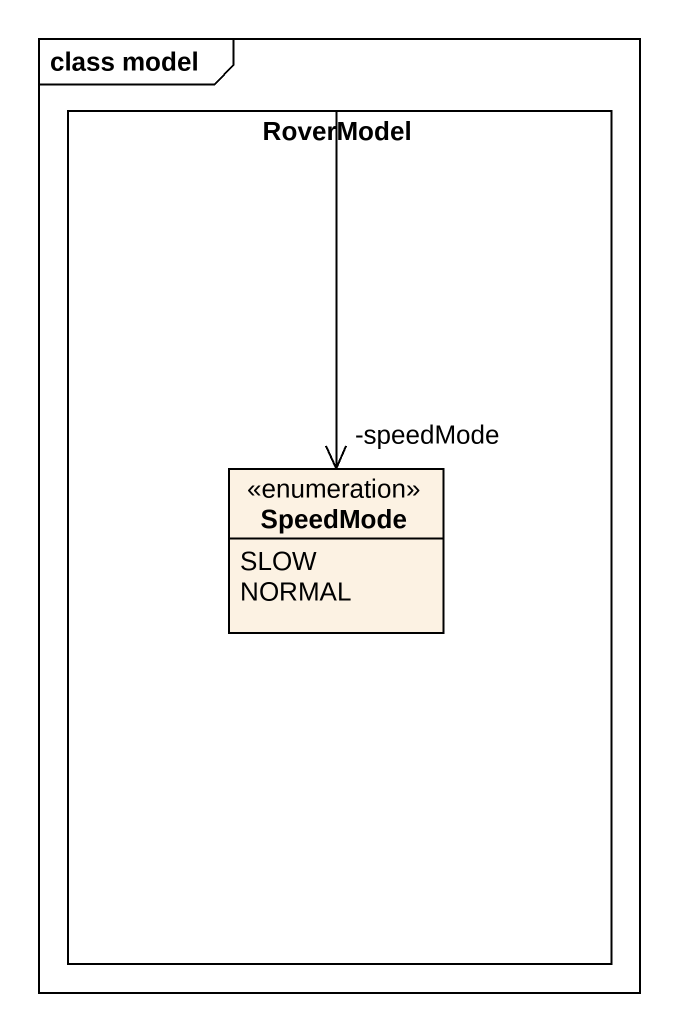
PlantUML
@startuml
mainframe class model
hide circle
hide empty members
rectangle RoverModel {
  enum SpeedMode {
    SLOW
    NORMAL
  }
}
RoverModel --> "-speedMode" SpeedMode
@enduml
